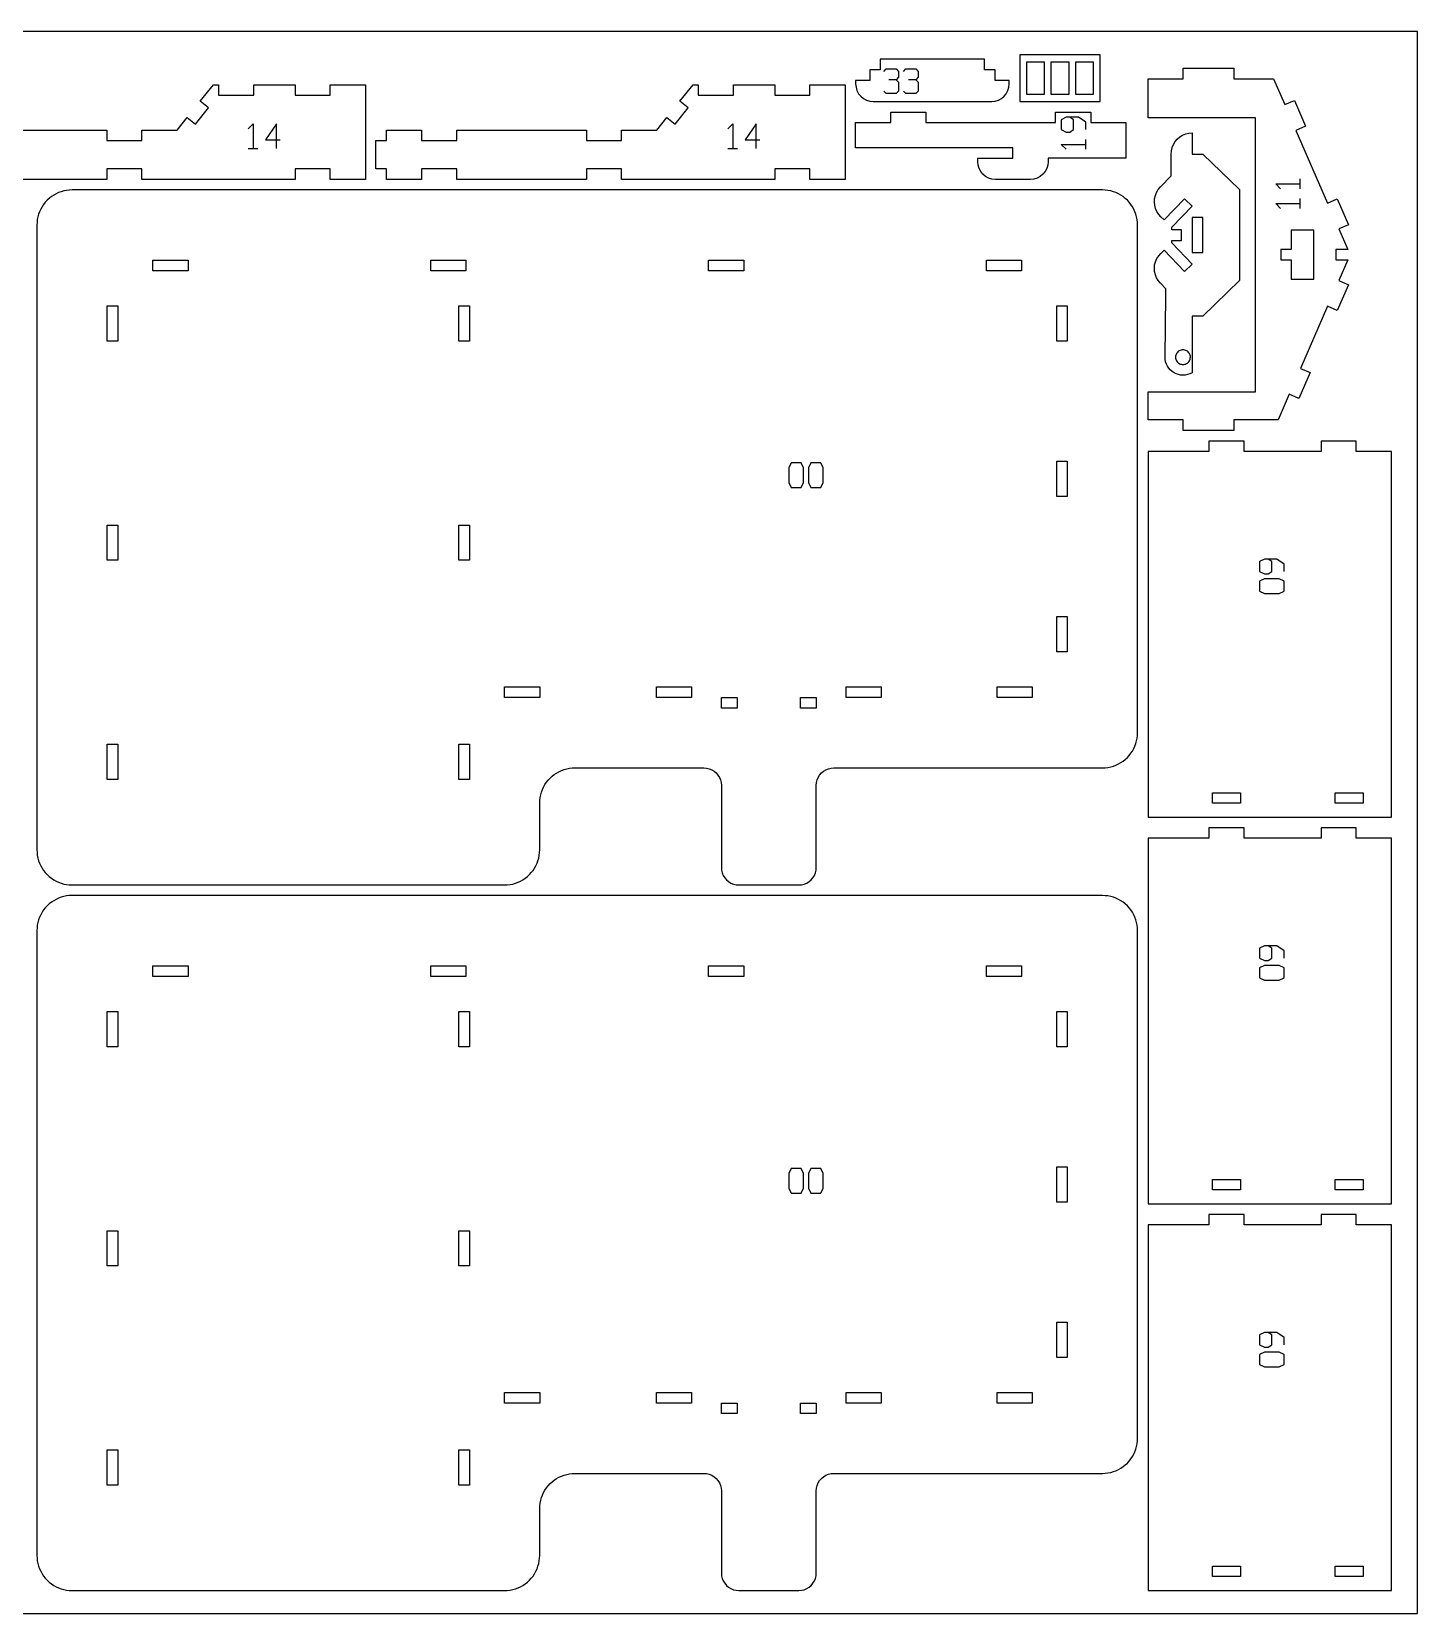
# Model space of a CAD drawing. Header units: millimetres. Extents: x 0 to 600, y 0 to 450.
# Drawn here: x 205.7 to 600, y 0 to 450 of the extents above; entities that cross this region are included whole.
import ezdxf

# ---------------------------------------------------------------- set-up
doc = ezdxf.new("R2010")
doc.units = ezdxf.units.MM
for name, color, linetype in [('CUT', 1, 'Continuous'), ('ENGRAVE', 5, 'Continuous'), ('SHEET', 8, 'Continuous')]:
    doc.layers.add(name, color=color, linetype=linetype)

msp = doc.modelspace()

# ---------------------------------------------------------------- linework, layer by layer
at = {"layer": 'CUT'}
for p, q in [((476.88, 442.13), (447.18, 442.13)), ((447.18, 442.13), (447.18, 439.13)), ((476.88, 439.13), (476.88, 442.13)), ((486.88, 443.42), (486.88, 430.13)), ((509.77, 443.42), (486.88, 443.42)), ((488.88, 432.13), (488.88, 441.42)), ((488.88, 441.42), (493.85, 441.42)), ((493.85, 441.42), (493.85, 432.13)), ((495.85, 432.13), (495.85, 441.42)), ((495.85, 441.42), (500.81, 441.42)), ((500.81, 441.42), (500.81, 432.13)), ((502.81, 432.13), (502.81, 441.42)), ((502.81, 441.42), (507.77, 441.42)), ((507.77, 441.42), (507.77, 432.13)), ((509.77, 430.13), (509.77, 443.42)), ((447.18, 439.13), (444.18, 439.13)), ((444.18, 439.13), (444.18, 436.13)), ((479.88, 439.13), (476.88, 439.13)), ((479.88, 436.13), (479.88, 439.13)), ((523.41, 436.57), (533.41, 436.57)), ((523.41, 425.48), (523.41, 436.57)), ((533.41, 439.57), (547.77, 439.57)), ((533.41, 436.57), (533.41, 439.57)), ((547.77, 439.57), (547.77, 436.57)), ((547.77, 436.57), (559.07, 436.57)), ((559.07, 436.57), (562.26, 429.23)), ((253.72, 430.24), (257.47, 434.91)), ((257.47, 434.91), (258.91, 434.91)), ((258.91, 434.91), (258.91, 431.91)), ((268.91, 431.91), (268.91, 434.91)), ((268.91, 434.91), (280.7, 434.91)), ((280.7, 434.91), (280.7, 431.91)), ((290.7, 431.91), (290.7, 434.91)), ((290.7, 434.91), (300.7, 434.91)), ((300.7, 434.91), (300.7, 407.96)), ((390.2, 430.24), (393.95, 434.91)), ((393.95, 434.91), (395.39, 434.91)), ((395.39, 434.91), (395.39, 431.91)), ((405.39, 431.91), (405.39, 434.91)), ((405.39, 434.91), (417.18, 434.91)), ((417.18, 434.91), (417.18, 431.91)), ((427.18, 431.91), (427.18, 434.91)), ((427.18, 434.91), (437.18, 434.91)), ((437.18, 434.91), (437.18, 407.96)), ((444.18, 436.13), (440.18, 436.13)), ((440.18, 436.13), (440.18, 435.13)), ((440.18, 435.13), (440.28, 434.16)), ((440.28, 434.16), (440.56, 433.22)), ((440.56, 433.22), (441.02, 432.35)), ((441.02, 432.35), (441.64, 431.6)), ((483.88, 436.13), (479.88, 436.13)), ((482.42, 431.6), (483.04, 432.35)), ((483.04, 432.35), (483.5, 433.22)), ((483.5, 433.22), (483.79, 434.16)), ((483.79, 434.16), (483.88, 435.13)), ((483.88, 435.13), (483.88, 436.13)), ((493.85, 432.13), (488.88, 432.13)), ((500.81, 432.13), (495.85, 432.13)), ((507.77, 432.13), (502.81, 432.13)), ((252.31, 423.68), (256.06, 428.36)), ((256.06, 428.36), (253.72, 430.24)), ((258.91, 431.91), (268.91, 431.91)), ((280.7, 431.91), (290.7, 431.91)), ((388.79, 423.68), (392.54, 428.36)), ((392.54, 428.36), (390.2, 430.24)), ((395.39, 431.91), (405.39, 431.91)), ((417.18, 431.91), (427.18, 431.91)), ((441.64, 431.6), (442.4, 430.97)), ((442.4, 430.97), (443.27, 430.51)), ((443.27, 430.51), (444.2, 430.23)), ((444.2, 430.23), (445.18, 430.13)), ((445.18, 430.13), (478.88, 430.13)), ((478.88, 430.13), (479.86, 430.23)), ((479.86, 430.23), (480.8, 430.51)), ((480.8, 430.51), (481.66, 430.97)), ((481.66, 430.97), (482.42, 431.6)), ((486.88, 430.13), (509.77, 430.13)), ((562.26, 429.23), (565.01, 430.43)), ((565.01, 430.43), (568.2, 423.09)), ((247.12, 422.01), (249.97, 425.56)), ((249.97, 425.56), (252.31, 423.68)), ((383.6, 422.01), (386.45, 425.56)), ((386.45, 425.56), (388.79, 423.68)), ((440.18, 416.96), (440.18, 424.13)), ((440.18, 424.13), (450.18, 424.13)), ((450.18, 424.13), (450.18, 427.13)), ((450.18, 427.13), (460.18, 427.13)), ((460.18, 427.13), (460.18, 424.13)), ((460.18, 424.13), (497.08, 424.13)), ((497.08, 424.13), (497.08, 427.13)), ((497.08, 427.13), (507.08, 427.13)), ((507.08, 427.13), (507.08, 424.13)), ((507.08, 424.13), (517.08, 424.13)), ((517.08, 424.13), (517.08, 413.96)), ((553.99, 425.48), (523.41, 425.48)), ((553.99, 347.49), (553.99, 425.48)), ((568.2, 423.09), (565.45, 421.89)), ((190.23, 422.01), (227.12, 422.01)), ((227.12, 422.01), (227.12, 419.01)), ((227.12, 419.01), (237.12, 419.01)), ((237.12, 419.01), (237.12, 422.01)), ((237.12, 422.01), (247.12, 422.01)), ((303.7, 410.96), (303.7, 419.01)), ((303.7, 419.01), (306.7, 419.01)), ((306.7, 419.01), (306.7, 422.01)), ((306.7, 422.01), (316.7, 422.01)), ((316.7, 422.01), (316.7, 419.01)), ((316.7, 419.01), (326.7, 419.01)), ((326.7, 419.01), (326.7, 422.01)), ((326.7, 422.01), (363.6, 422.01)), ((363.6, 422.01), (363.6, 419.01)), ((363.6, 419.01), (373.6, 419.01)), ((373.6, 419.01), (373.6, 422.01)), ((373.6, 422.01), (383.6, 422.01)), ((530.59, 417.9), (531.08, 418.7)), ((531.08, 418.7), (531.69, 419.42)), ((531.69, 419.42), (532.41, 420.03)), ((532.41, 420.03), (533.21, 420.52)), ((533.21, 420.52), (534.08, 420.88)), ((534.08, 420.88), (534.99, 421.1)), ((534.99, 421.1), (535.93, 421.18)), ((535.93, 421.18), (535.93, 415.18)), ((565.45, 421.89), (574.44, 401.22)), ((484.93, 416.96), (440.18, 416.96)), ((484.93, 413.96), (484.93, 416.96)), ((529.93, 415.18), (530.01, 416.12)), ((529.93, 408.96), (529.93, 415.18)), ((530.01, 416.12), (530.23, 417.03)), ((530.23, 417.03), (530.59, 417.9)), ((535.93, 415.18), (538.93, 415.18)), ((538.93, 415.18), (549.41, 405.06)), ((227.12, 410.96), (227.12, 407.96)), ((237.12, 410.96), (227.12, 410.96)), ((237.12, 407.96), (237.12, 410.96)), ((280.7, 410.96), (280.7, 407.96)), ((290.7, 410.96), (280.7, 410.96)), ((290.7, 407.96), (290.7, 410.96)), ((306.7, 410.96), (303.7, 410.96)), ((306.7, 407.96), (306.7, 410.96)), ((316.7, 410.96), (316.7, 407.96)), ((326.7, 410.96), (316.7, 410.96)), ((326.7, 407.96), (326.7, 410.96)), ((363.6, 410.96), (363.6, 407.96)), ((373.6, 410.96), (363.6, 410.96)), ((373.6, 407.96), (373.6, 410.96)), ((417.18, 410.96), (417.18, 407.96)), ((427.18, 410.96), (417.18, 410.96)), ((427.18, 407.96), (427.18, 410.96)), ((474.93, 412.96), (474.93, 413.96)), ((474.93, 413.96), (484.93, 413.96)), ((475.02, 411.98), (474.93, 412.96)), ((475.31, 411.04), (475.02, 411.98)), ((475.77, 410.18), (475.31, 411.04)), ((476.39, 409.42), (475.77, 410.18)), ((494.09, 410.18), (493.47, 409.42)), ((494.55, 411.04), (494.09, 410.18)), ((494.83, 411.98), (494.55, 411.04)), ((494.93, 412.96), (494.83, 411.98)), ((494.93, 413.96), (494.93, 412.96)), ((517.08, 413.96), (494.93, 413.96)), ((227.12, 407.96), (190.23, 407.96)), ((280.7, 407.96), (237.12, 407.96)), ((300.7, 407.96), (290.7, 407.96)), ((316.7, 407.96), (306.7, 407.96)), ((363.6, 407.96), (326.7, 407.96)), ((417.18, 407.96), (373.6, 407.96)), ((437.18, 407.96), (427.18, 407.96)), ((477.15, 408.8), (476.39, 409.42)), ((478.01, 408.34), (477.15, 408.8)), ((478.95, 408.05), (478.01, 408.34)), ((479.93, 407.96), (478.95, 408.05)), ((489.93, 407.96), (479.93, 407.96)), ((490.91, 408.05), (489.93, 407.96)), ((491.84, 408.34), (490.91, 408.05)), ((492.71, 408.8), (491.84, 408.34)), ((493.47, 409.42), (492.71, 408.8)), ((525.8, 404.27), (526.28, 405.08)), ((526.28, 405.08), (526.88, 405.8)), ((526.88, 405.8), (529.93, 408.96)), ((549.41, 405.06), (549.41, 379.17)), ((209.14, 400.83), (208.7, 400.18)), ((209.62, 401.45), (209.14, 400.83)), ((210.16, 402.03), (209.62, 401.45)), ((210.73, 402.56), (210.16, 402.03)), ((211.35, 403.05), (210.73, 402.56)), ((212, 403.48), (211.35, 403.05)), ((212.69, 403.87), (212, 403.48)), ((213.4, 404.19), (212.69, 403.87)), ((214.14, 404.47), (213.4, 404.19)), ((214.9, 404.68), (214.14, 404.47)), ((215.67, 404.83), (214.9, 404.68)), ((216.45, 404.93), (215.67, 404.83)), ((217.23, 404.96), (216.45, 404.93)), ((510.4, 404.96), (217.23, 404.96)), ((511.19, 404.89), (510.4, 404.96)), ((511.97, 404.83), (511.19, 404.89)), ((512.74, 404.68), (511.97, 404.83)), ((513.5, 404.47), (512.74, 404.68)), ((514.23, 404.19), (513.5, 404.47)), ((514.95, 403.87), (514.23, 404.19)), ((515.63, 403.48), (514.95, 403.87)), ((516.28, 403.05), (515.63, 403.48)), ((516.9, 402.56), (516.28, 403.05)), ((517.48, 402.03), (516.9, 402.56)), ((518.01, 401.45), (517.48, 402.03)), ((518.5, 400.83), (518.01, 401.45)), ((518.93, 400.18), (518.5, 400.83)), ((525.2, 402.47), (525.46, 403.39)), ((525.2, 401.53), (525.2, 402.47)), ((525.29, 400.59), (525.2, 401.53)), ((525.52, 399.68), (525.29, 400.59)), ((525.46, 403.39), (525.8, 404.27)), ((533.77, 402.43), (527.96, 396.42)), ((535.93, 400.35), (533.77, 402.43)), ((574.44, 401.22), (577.19, 402.42)), ((577.19, 402.42), (580.38, 395.08)), ((207.35, 396.52), (207.26, 395.74)), ((207.5, 397.29), (207.35, 396.52)), ((207.72, 398.05), (207.5, 397.29)), ((207.99, 398.78), (207.72, 398.05)), ((208.32, 399.5), (207.99, 398.78)), ((208.7, 400.18), (208.32, 399.5)), ((519.32, 399.5), (518.93, 400.18)), ((519.65, 398.78), (519.32, 399.5)), ((519.92, 398.05), (519.65, 398.78)), ((520.13, 397.29), (519.92, 398.05)), ((520.28, 396.52), (520.13, 397.29)), ((520.38, 395.74), (520.28, 396.52)), ((525.9, 398.82), (525.52, 399.68)), ((526.4, 398.02), (525.9, 398.82)), ((527.03, 397.32), (526.4, 398.02)), ((527.96, 396.42), (527.03, 397.32)), ((530.12, 394.33), (535.93, 400.35)), ((538.93, 397.12), (535.93, 397.12)), ((535.93, 397.12), (535.93, 387.12)), ((538.93, 387.12), (538.93, 397.12)), ((207.26, 395.74), (207.23, 394.95)), ((207.23, 394.95), (207.23, 217.23)), ((520.41, 394.95), (520.38, 395.74)), ((520.41, 250.56), (520.41, 394.95)), ((530.12, 393.62), (530.12, 394.33)), ((532.93, 393.62), (530.12, 393.62)), ((532.93, 390.62), (532.93, 393.62)), ((570.56, 393.54), (564.13, 393.54)), ((564.13, 393.54), (564.13, 388.04)), ((570.56, 379.54), (570.56, 393.54)), ((580.38, 395.08), (577.63, 393.88)), ((577.63, 393.88), (580.17, 388.04)), ((527.03, 386.91), (527.96, 387.82)), ((527.96, 387.82), (533.77, 381.8)), ((530.12, 390.62), (532.93, 390.62)), ((530.12, 389.9), (530.12, 390.62)), ((535.93, 383.89), (530.12, 389.9)), ((535.93, 387.12), (538.93, 387.12)), ((564.13, 388.04), (561.13, 388.04)), ((561.13, 388.04), (561.13, 385.04)), ((580.17, 388.04), (576.82, 388.04)), ((576.82, 388.04), (576.82, 385.04)), ((240.23, 381.95), (240.23, 384.95)), ((240.23, 384.95), (250.24, 384.95)), ((250.24, 384.95), (250.24, 381.95)), ((319.29, 381.95), (319.29, 384.95)), ((319.29, 384.95), (329.29, 384.95)), ((329.29, 384.95), (329.29, 381.95)), ((398.34, 381.95), (398.34, 384.95)), ((398.34, 384.95), (408.35, 384.95)), ((408.35, 384.95), (408.35, 381.95)), ((477.4, 381.95), (477.4, 384.95)), ((477.4, 384.95), (487.4, 384.95)), ((487.4, 384.95), (487.4, 381.95)), ((525.2, 382.7), (525.23, 383.64)), ((525.25, 381.76), (525.2, 382.7)), ((525.23, 383.64), (525.48, 384.55)), ((525.48, 384.55), (525.9, 385.41)), ((525.9, 385.41), (526.4, 386.21)), ((526.4, 386.21), (527.03, 386.91)), ((533.77, 381.8), (535.93, 383.89)), ((561.13, 385.04), (564.13, 385.04)), ((564.13, 385.04), (564.13, 379.54)), ((576.82, 385.04), (580.17, 385.04)), ((580.17, 385.04), (577.63, 379.21)), ((250.24, 381.95), (240.23, 381.95)), ((329.29, 381.95), (319.29, 381.95)), ((408.35, 381.95), (398.34, 381.95)), ((487.4, 381.95), (477.4, 381.95)), ((525.46, 380.84), (525.25, 381.76)), ((525.8, 379.97), (525.46, 380.84)), ((526.28, 379.16), (525.8, 379.97)), ((526.88, 378.43), (526.28, 379.16)), ((528.47, 376.78), (526.88, 378.43)), ((549.41, 379.17), (538.93, 369.06)), ((564.13, 379.54), (570.56, 379.54)), ((580.38, 378.01), (577.19, 370.67)), ((577.63, 379.21), (580.38, 378.01)), ((528.2, 357.38), (528.47, 374.93)), ((528.47, 374.93), (528.47, 376.78)), ((227.23, 361.95), (227.23, 371.95)), ((227.23, 371.95), (230.23, 371.95)), ((230.23, 371.95), (230.23, 361.95)), ((327.29, 361.95), (327.29, 371.95)), ((327.29, 371.95), (330.29, 371.95)), ((330.29, 371.95), (330.29, 361.95)), ((497.4, 361.95), (497.4, 371.95)), ((497.4, 371.95), (500.4, 371.95)), ((500.4, 371.95), (500.4, 361.95)), ((538.93, 369.06), (535.93, 369.06)), ((535.93, 369.06), (535.93, 353)), ((574.44, 371.87), (566.76, 354.19)), ((577.19, 370.67), (574.44, 371.87)), ((230.23, 361.95), (227.23, 361.95)), ((330.29, 361.95), (327.29, 361.95)), ((500.4, 361.95), (497.4, 361.95)), ((528.24, 356.71), (528.2, 357.38)), ((528.37, 356.06), (528.24, 356.71)), ((528.59, 355.43), (528.37, 356.06)), ((531.23, 357.66), (531.21, 357.38)), ((531.21, 357.38), (531.21, 357.11)), ((531.21, 357.11), (531.28, 356.84)), ((531.28, 357.93), (531.23, 357.66)), ((531.37, 358.19), (531.28, 357.93)), ((531.28, 356.84), (531.37, 356.58)), ((531.49, 358.43), (531.37, 358.19)), ((531.37, 356.58), (531.49, 356.33)), ((531.64, 358.66), (531.49, 358.43)), ((531.49, 356.33), (531.64, 356.1)), ((531.82, 358.87), (531.64, 358.66)), ((531.64, 356.1), (531.82, 355.89)), ((532.03, 359.05), (531.82, 358.87)), ((531.82, 355.89), (532.03, 355.71)), ((532.26, 359.2), (532.03, 359.05)), ((532.03, 355.71), (532.26, 355.56)), ((532.51, 359.33), (532.26, 359.2)), ((532.26, 355.56), (532.51, 355.44)), ((532.77, 359.41), (532.51, 359.33)), ((533.04, 359.47), (532.77, 359.41)), ((533.31, 359.49), (533.04, 359.47)), ((533.59, 359.47), (533.31, 359.49)), ((533.86, 359.41), (533.59, 359.47)), ((534.12, 359.33), (533.86, 359.41)), ((534.36, 359.2), (534.12, 359.33)), ((534.12, 355.44), (534.36, 355.56)), ((534.59, 359.05), (534.36, 359.2)), ((534.36, 355.56), (534.59, 355.71)), ((534.8, 358.87), (534.59, 359.05)), ((534.59, 355.71), (534.8, 355.89)), ((534.98, 358.66), (534.8, 358.87)), ((534.8, 355.89), (534.98, 356.1)), ((535.13, 358.43), (534.98, 358.66)), ((534.98, 356.1), (535.13, 356.33)), ((535.25, 358.19), (535.13, 358.43)), ((535.13, 356.33), (535.25, 356.58)), ((535.36, 357.92), (535.25, 358.19)), ((535.25, 356.58), (535.34, 356.84)), ((535.34, 356.84), (535.4, 357.11)), ((535.41, 357.66), (535.36, 357.92)), ((535.4, 357.11), (535.41, 357.38)), ((535.41, 357.38), (535.41, 357.66)), ((528.89, 354.83), (528.59, 355.43)), ((529.26, 354.27), (528.89, 354.83)), ((529.7, 353.77), (529.26, 354.27)), ((530.2, 353.33), (529.7, 353.77)), ((530.76, 352.96), (530.2, 353.33)), ((531.36, 352.66), (530.76, 352.96)), ((531.99, 352.45), (531.36, 352.66)), ((532.64, 352.31), (531.99, 352.45)), ((532.51, 355.44), (532.77, 355.35)), ((533.31, 352.27), (532.64, 352.31)), ((532.77, 355.35), (533.04, 355.3)), ((533.04, 355.3), (533.31, 355.28)), ((533.31, 355.28), (533.59, 355.3)), ((533.98, 352.31), (533.31, 352.27)), ((533.59, 355.3), (533.86, 355.35)), ((533.86, 355.35), (534.12, 355.44)), ((534.63, 352.45), (533.98, 352.31)), ((535.27, 352.66), (534.63, 352.45)), ((535.93, 352.96), (535.27, 352.66)), ((535.93, 353), (535.93, 352.96)), ((569.51, 353), (566.32, 345.66)), ((566.76, 354.19), (569.51, 353)), ((523.41, 347.49), (553.99, 347.49)), ((523.41, 339.52), (523.41, 347.49)), ((563.57, 346.85), (560.38, 339.52)), ((566.32, 345.66), (563.57, 346.85)), ((533.41, 339.52), (523.41, 339.52)), ((533.41, 336.52), (533.41, 339.52)), ((560.38, 339.52), (547.77, 339.52)), ((547.77, 339.52), (547.77, 336.52)), ((547.77, 336.52), (533.41, 336.52)), ((550.68, 333.52), (540.67, 333.52)), ((540.67, 333.52), (540.67, 330.52)), ((550.68, 330.52), (550.68, 333.52)), ((582.61, 333.52), (572.61, 333.52)), ((572.61, 333.52), (572.61, 330.52)), ((582.61, 330.52), (582.61, 333.52)), ((540.67, 330.52), (523.41, 330.52)), ((523.41, 330.52), (523.41, 226.51)), ((572.61, 330.52), (550.68, 330.52)), ((592.62, 330.52), (582.61, 330.52)), ((592.62, 226.51), (592.62, 330.52)), ((497.4, 317.75), (497.4, 327.76)), ((497.4, 327.76), (500.4, 327.76)), ((500.4, 327.76), (500.4, 317.75)), ((500.4, 317.75), (497.4, 317.75)), ((227.23, 299.59), (227.23, 309.59)), ((227.23, 309.59), (230.23, 309.59)), ((230.23, 309.59), (230.23, 299.59)), ((327.29, 299.59), (327.29, 309.59)), ((327.29, 309.59), (330.29, 309.59)), ((330.29, 309.59), (330.29, 299.59)), ((230.23, 299.59), (227.23, 299.59)), ((330.29, 299.59), (327.29, 299.59)), ((497.4, 273.56), (497.4, 283.56)), ((497.4, 283.56), (500.4, 283.56)), ((500.4, 283.56), (500.4, 273.56)), ((500.4, 273.56), (497.4, 273.56)), ((340.29, 260.56), (340.29, 263.56)), ((340.29, 263.56), (350.29, 263.56)), ((350.29, 263.56), (350.29, 260.56)), ((383.49, 260.56), (383.49, 263.56)), ((383.49, 263.56), (393.5, 263.56)), ((393.5, 263.56), (393.5, 260.56)), ((437.45, 260.56), (437.45, 263.56)), ((437.45, 263.56), (447.45, 263.56)), ((447.45, 263.56), (447.45, 260.56)), ((480.4, 260.56), (480.4, 263.56)), ((480.4, 263.56), (490.4, 263.56)), ((490.4, 263.56), (490.4, 260.56)), ((350.29, 260.56), (340.29, 260.56)), ((393.5, 260.56), (383.49, 260.56)), ((401.97, 257.56), (401.97, 260.56)), ((401.97, 260.56), (406.5, 260.56)), ((406.5, 257.56), (401.97, 257.56)), ((406.5, 260.56), (406.5, 257.56)), ((424.45, 257.56), (424.45, 260.56)), ((424.45, 260.56), (428.98, 260.56)), ((428.98, 257.56), (424.45, 257.56)), ((428.98, 260.56), (428.98, 257.56)), ((447.45, 260.56), (437.45, 260.56)), ((490.4, 260.56), (480.4, 260.56)), ((519.92, 247.47), (520.13, 248.22)), ((520.13, 248.22), (520.28, 248.99)), ((520.28, 248.99), (520.38, 249.77)), ((520.38, 249.77), (520.41, 250.56)), ((227.23, 237.23), (227.23, 247.24)), ((227.23, 247.24), (230.23, 247.24)), ((230.23, 247.24), (230.23, 237.23)), ((327.29, 237.23), (327.29, 247.24)), ((327.29, 247.24), (330.29, 247.24)), ((330.29, 247.24), (330.29, 237.23)), ((516.9, 242.95), (517.48, 243.48)), ((517.48, 243.48), (518.01, 244.06)), ((518.01, 244.06), (518.5, 244.68)), ((518.5, 244.68), (518.93, 245.33)), ((518.93, 245.33), (519.32, 246.02)), ((519.32, 246.02), (519.65, 246.73)), ((519.65, 246.73), (519.92, 247.47)), ((353.8, 238.16), (354.41, 238.64)), ((354.41, 238.64), (355.07, 239.08)), ((355.07, 239.08), (355.75, 239.46)), ((355.75, 239.46), (356.46, 239.79)), ((356.46, 239.79), (357.2, 240.07)), ((357.2, 240.07), (357.96, 240.28)), ((357.96, 240.28), (358.73, 240.43)), ((358.73, 240.43), (359.51, 240.52)), ((359.51, 240.52), (360.29, 240.55)), ((360.29, 240.55), (396.97, 240.55)), ((396.97, 240.55), (397.75, 240.49)), ((397.75, 240.49), (398.51, 240.31)), ((398.51, 240.31), (399.24, 240.01)), ((399.24, 240.01), (399.9, 239.6)), ((399.9, 239.6), (400.5, 239.09)), ((400.5, 239.09), (401.01, 238.49)), ((429.94, 238.49), (430.45, 239.09)), ((430.45, 239.09), (431.04, 239.6)), ((431.04, 239.6), (431.71, 240.01)), ((431.71, 240.01), (432.44, 240.31)), ((432.44, 240.31), (433.2, 240.49)), ((433.2, 240.49), (433.98, 240.55)), ((433.98, 240.55), (510.4, 240.55)), ((510.4, 240.55), (511.19, 240.59)), ((511.19, 240.59), (511.97, 240.68)), ((511.97, 240.68), (512.74, 240.83)), ((512.74, 240.83), (513.5, 241.04)), ((513.5, 241.04), (514.23, 241.32)), ((514.23, 241.32), (514.95, 241.65)), ((514.95, 241.65), (515.63, 242.03)), ((515.63, 242.03), (516.28, 242.47)), ((516.28, 242.47), (516.9, 242.95)), ((230.23, 237.23), (227.23, 237.23)), ((330.29, 237.23), (327.29, 237.23)), ((350.78, 233.64), (351.05, 234.38)), ((351.05, 234.38), (351.38, 235.09)), ((351.38, 235.09), (351.76, 235.78)), ((351.76, 235.78), (352.2, 236.43)), ((352.2, 236.43), (352.69, 237.05)), ((352.69, 237.05), (353.22, 237.63)), ((353.22, 237.63), (353.8, 238.16)), ((401.01, 238.49), (401.42, 237.82)), ((401.42, 237.82), (401.72, 237.1)), ((401.72, 237.1), (401.9, 236.34)), ((401.9, 236.34), (401.97, 235.55)), ((401.97, 235.55), (401.97, 212.23)), ((428.98, 235.55), (429.04, 236.34)), ((428.98, 212.23), (428.98, 235.55)), ((429.04, 236.34), (429.23, 237.1)), ((429.23, 237.1), (429.53, 237.82)), ((429.53, 237.82), (429.94, 238.49)), ((350.29, 230.55), (350.32, 231.34)), ((350.29, 217.23), (350.29, 230.55)), ((350.32, 231.34), (350.41, 232.12)), ((350.41, 232.12), (350.57, 232.89)), ((350.57, 232.89), (350.78, 233.64)), ((541.67, 233.46), (549.68, 233.46)), ((541.67, 230.46), (541.67, 233.46)), ((549.68, 230.46), (541.67, 230.46)), ((549.68, 233.46), (549.68, 230.46)), ((576.61, 233.46), (584.61, 233.46)), ((576.61, 230.46), (576.61, 233.46)), ((584.61, 230.46), (576.61, 230.46)), ((584.61, 233.46), (584.61, 230.46)), ((523.41, 226.51), (592.62, 226.51)), ((540.67, 220.51), (523.41, 220.51)), ((523.41, 220.51), (523.41, 116.51)), ((550.68, 223.51), (540.67, 223.51)), ((540.67, 223.51), (540.67, 220.51)), ((550.68, 220.51), (550.68, 223.51)), ((572.61, 220.51), (550.68, 220.51)), ((582.61, 223.51), (572.61, 223.51)), ((572.61, 223.51), (572.61, 220.51)), ((582.61, 220.51), (582.61, 223.51)), ((592.62, 220.51), (582.61, 220.51)), ((592.62, 116.51), (592.62, 220.51)), ((207.23, 217.23), (207.26, 216.45)), ((207.26, 216.45), (207.35, 215.67)), ((350.17, 215.67), (350.26, 216.45)), ((350.26, 216.45), (350.29, 217.23)), ((207.35, 215.67), (207.5, 214.89)), ((207.5, 214.89), (207.72, 214.14)), ((207.72, 214.14), (207.99, 213.4)), ((207.99, 213.4), (208.32, 212.69)), ((208.32, 212.69), (208.7, 212)), ((208.7, 212), (209.14, 211.35)), ((348.38, 211.35), (348.82, 212)), ((348.82, 212), (349.2, 212.69)), ((349.2, 212.69), (349.53, 213.4)), ((349.53, 213.4), (349.8, 214.14)), ((349.8, 214.14), (350.01, 214.89)), ((350.01, 214.89), (350.17, 215.67)), ((401.97, 212.23), (402.03, 211.45)), ((428.92, 211.45), (428.98, 212.23)), ((209.14, 211.35), (209.62, 210.73)), ((209.62, 210.73), (210.16, 210.16)), ((210.16, 210.16), (210.73, 209.62)), ((210.73, 209.62), (211.35, 209.14)), ((211.35, 209.14), (212, 208.7)), ((212, 208.7), (212.69, 208.32)), ((212.69, 208.32), (213.4, 207.99)), ((213.4, 207.99), (214.14, 207.72)), ((214.14, 207.72), (214.9, 207.5)), ((214.9, 207.5), (215.67, 207.35)), ((215.67, 207.35), (216.45, 207.26)), ((216.45, 207.26), (217.23, 207.23)), ((217.23, 207.23), (340.29, 207.23)), ((340.29, 207.23), (341.07, 207.23)), ((341.07, 207.23), (341.85, 207.35)), ((341.85, 207.35), (342.62, 207.5)), ((342.62, 207.5), (343.38, 207.72)), ((343.38, 207.72), (344.12, 207.99)), ((344.12, 207.99), (344.83, 208.32)), ((344.83, 208.32), (345.51, 208.7)), ((345.51, 208.7), (346.17, 209.14)), ((346.17, 209.14), (346.78, 209.62)), ((346.78, 209.62), (347.36, 210.16)), ((347.36, 210.16), (347.89, 210.73)), ((347.89, 210.73), (348.38, 211.35)), ((402.03, 211.45), (402.21, 210.68)), ((402.21, 210.68), (402.51, 209.96)), ((402.51, 209.96), (402.92, 209.29)), ((402.92, 209.29), (403.43, 208.69)), ((403.43, 208.69), (404.03, 208.18)), ((404.03, 208.18), (404.7, 207.77)), ((404.7, 207.77), (405.42, 207.47)), ((405.42, 207.47), (406.18, 207.29)), ((406.18, 207.29), (406.97, 207.23)), ((406.97, 207.23), (423.98, 207.23)), ((423.98, 207.23), (424.76, 207.29)), ((424.76, 207.29), (425.53, 207.47)), ((425.53, 207.47), (426.25, 207.77)), ((426.25, 207.77), (426.92, 208.18)), ((426.92, 208.18), (427.52, 208.69)), ((427.52, 208.69), (428.03, 209.29)), ((428.03, 209.29), (428.44, 209.96)), ((428.44, 209.96), (428.74, 210.68)), ((428.74, 210.68), (428.92, 211.45)), ((212, 202.75), (211.35, 202.32)), ((212.69, 203.14), (212, 202.75)), ((213.4, 203.47), (212.69, 203.14)), ((214.14, 203.74), (213.4, 203.47)), ((214.9, 203.95), (214.14, 203.74)), ((215.67, 204.11), (214.9, 203.95)), ((216.45, 204.2), (215.67, 204.11)), ((217.23, 204.23), (216.45, 204.2)), ((510.4, 204.23), (217.23, 204.23)), ((511.19, 204.16), (510.4, 204.23)), ((511.97, 204.11), (511.19, 204.16)), ((512.74, 203.95), (511.97, 204.11)), ((513.5, 203.74), (512.74, 203.95)), ((514.23, 203.47), (513.5, 203.74)), ((514.95, 203.14), (514.23, 203.47)), ((515.63, 202.75), (514.95, 203.14)), ((516.28, 202.32), (515.63, 202.75)), ((207.99, 198.05), (207.72, 197.32)), ((208.32, 198.77), (207.99, 198.05)), ((208.7, 199.45), (208.32, 198.77)), ((209.14, 200.11), (208.7, 199.45)), ((209.62, 200.72), (209.14, 200.11)), ((210.16, 201.3), (209.62, 200.72)), ((210.73, 201.83), (210.16, 201.3)), ((211.35, 202.32), (210.73, 201.83)), ((516.9, 201.83), (516.28, 202.32)), ((517.48, 201.3), (516.9, 201.83)), ((518.01, 200.72), (517.48, 201.3)), ((518.5, 200.11), (518.01, 200.72)), ((518.93, 199.45), (518.5, 200.11)), ((519.32, 198.77), (518.93, 199.45)), ((519.65, 198.05), (519.32, 198.77)), ((519.92, 197.32), (519.65, 198.05)), ((207.26, 195.01), (207.23, 194.23)), ((207.23, 194.23), (207.23, 16.5)), ((207.35, 195.79), (207.26, 195.01)), ((207.5, 196.56), (207.35, 195.79)), ((207.72, 197.32), (207.5, 196.56)), ((520.13, 196.56), (519.92, 197.32)), ((520.28, 195.79), (520.13, 196.56)), ((520.38, 195.01), (520.28, 195.79)), ((520.41, 194.23), (520.38, 195.01)), ((520.41, 49.83), (520.41, 194.23)), ((240.23, 181.22), (240.23, 184.22)), ((240.23, 184.22), (250.24, 184.22)), ((250.24, 181.22), (240.23, 181.22)), ((250.24, 184.22), (250.24, 181.22)), ((319.29, 181.22), (319.29, 184.22)), ((319.29, 184.22), (329.29, 184.22)), ((329.29, 181.22), (319.29, 181.22)), ((329.29, 184.22), (329.29, 181.22)), ((398.34, 181.22), (398.34, 184.22)), ((398.34, 184.22), (408.35, 184.22)), ((408.35, 181.22), (398.34, 181.22)), ((408.35, 184.22), (408.35, 181.22)), ((477.4, 181.22), (477.4, 184.22)), ((477.4, 184.22), (487.4, 184.22)), ((487.4, 181.22), (477.4, 181.22)), ((487.4, 184.22), (487.4, 181.22)), ((227.23, 161.22), (227.23, 171.22)), ((227.23, 171.22), (230.23, 171.22)), ((230.23, 171.22), (230.23, 161.22)), ((327.29, 161.22), (327.29, 171.22)), ((327.29, 171.22), (330.29, 171.22)), ((330.29, 171.22), (330.29, 161.22)), ((497.4, 161.22), (497.4, 171.22)), ((497.4, 171.22), (500.4, 171.22)), ((500.4, 171.22), (500.4, 161.22)), ((230.23, 161.22), (227.23, 161.22)), ((330.29, 161.22), (327.29, 161.22)), ((500.4, 161.22), (497.4, 161.22)), ((497.4, 117.03), (497.4, 127.03)), ((497.4, 127.03), (500.4, 127.03)), ((500.4, 127.03), (500.4, 117.03)), ((541.67, 123.46), (549.68, 123.46)), ((541.67, 120.46), (541.67, 123.46)), ((549.68, 123.46), (549.68, 120.46)), ((576.61, 123.46), (584.61, 123.46)), ((576.61, 120.46), (576.61, 123.46)), ((584.61, 123.46), (584.61, 120.46)), ((500.4, 117.03), (497.4, 117.03)), ((549.68, 120.46), (541.67, 120.46)), ((584.61, 120.46), (576.61, 120.46)), ((523.41, 116.51), (592.62, 116.51)), ((550.68, 113.51), (540.67, 113.51)), ((540.67, 113.51), (540.67, 110.5)), ((550.68, 110.5), (550.68, 113.51)), ((582.61, 113.51), (572.61, 113.51)), ((572.61, 113.51), (572.61, 110.5)), ((582.61, 110.5), (582.61, 113.51)), ((227.23, 98.86), (227.23, 108.86)), ((227.23, 108.86), (230.23, 108.86)), ((230.23, 108.86), (230.23, 98.86)), ((327.29, 98.86), (327.29, 108.86)), ((327.29, 108.86), (330.29, 108.86)), ((330.29, 108.86), (330.29, 98.86)), ((540.67, 110.5), (523.41, 110.5)), ((523.41, 110.5), (523.41, 6.5)), ((572.61, 110.5), (550.68, 110.5)), ((592.62, 110.5), (582.61, 110.5)), ((592.62, 6.5), (592.62, 110.5)), ((230.23, 98.86), (227.23, 98.86)), ((330.29, 98.86), (327.29, 98.86)), ((497.4, 72.83), (497.4, 82.84)), ((497.4, 82.84), (500.4, 82.84)), ((500.4, 82.84), (500.4, 72.83)), ((500.4, 72.83), (497.4, 72.83)), ((340.29, 59.83), (340.29, 62.83)), ((340.29, 62.83), (350.29, 62.83)), ((350.29, 59.83), (340.29, 59.83)), ((350.29, 62.83), (350.29, 59.83)), ((383.49, 59.83), (383.49, 62.83)), ((383.49, 62.83), (393.5, 62.83)), ((393.5, 59.83), (383.49, 59.83)), ((393.5, 62.83), (393.5, 59.83)), ((401.97, 56.83), (401.97, 59.83)), ((401.97, 59.83), (406.5, 59.83)), ((406.5, 59.83), (406.5, 56.83)), ((424.45, 56.83), (424.45, 59.83)), ((424.45, 59.83), (428.98, 59.83)), ((428.98, 59.83), (428.98, 56.83)), ((437.45, 59.83), (437.45, 62.83)), ((437.45, 62.83), (447.45, 62.83)), ((447.45, 59.83), (437.45, 59.83)), ((447.45, 62.83), (447.45, 59.83)), ((480.4, 59.83), (480.4, 62.83)), ((480.4, 62.83), (490.4, 62.83)), ((490.4, 59.83), (480.4, 59.83)), ((490.4, 62.83), (490.4, 59.83)), ((406.5, 56.83), (401.97, 56.83)), ((428.98, 56.83), (424.45, 56.83)), ((520.38, 49.04), (520.41, 49.83)), ((227.23, 36.51), (227.23, 46.51)), ((227.23, 46.51), (230.23, 46.51)), ((230.23, 46.51), (230.23, 36.51)), ((327.29, 36.51), (327.29, 46.51)), ((327.29, 46.51), (330.29, 46.51)), ((330.29, 46.51), (330.29, 36.51)), ((518.93, 44.6), (519.32, 45.29)), ((519.32, 45.29), (519.65, 46)), ((519.65, 46), (519.92, 46.74)), ((519.92, 46.74), (520.13, 47.49)), ((520.13, 47.49), (520.28, 48.26)), ((520.28, 48.26), (520.38, 49.04)), ((513.5, 40.32), (514.23, 40.59)), ((514.23, 40.59), (514.95, 40.92)), ((514.95, 40.92), (515.63, 41.3)), ((515.63, 41.3), (516.28, 41.74)), ((516.28, 41.74), (516.9, 42.22)), ((516.9, 42.22), (517.48, 42.76)), ((517.48, 42.76), (518.01, 43.33)), ((518.01, 43.33), (518.5, 43.95)), ((518.5, 43.95), (518.93, 44.6)), ((230.23, 36.51), (227.23, 36.51)), ((330.29, 36.51), (327.29, 36.51)), ((352.2, 35.7), (352.69, 36.32)), ((352.69, 36.32), (353.22, 36.9)), ((353.22, 36.9), (353.8, 37.43)), ((353.8, 37.43), (354.41, 37.92)), ((354.41, 37.92), (355.07, 38.35)), ((355.07, 38.35), (355.75, 38.74)), ((355.75, 38.74), (356.46, 39.07)), ((356.46, 39.07), (357.2, 39.34)), ((357.2, 39.34), (357.96, 39.55)), ((357.96, 39.55), (358.73, 39.7)), ((358.73, 39.7), (359.51, 39.8)), ((359.51, 39.8), (360.29, 39.83)), ((360.29, 39.83), (396.97, 39.83)), ((396.97, 39.83), (397.75, 39.77)), ((397.75, 39.77), (398.51, 39.58)), ((398.51, 39.58), (399.24, 39.28)), ((399.24, 39.28), (399.9, 38.87)), ((399.9, 38.87), (400.5, 38.36)), ((400.5, 38.36), (401.01, 37.77)), ((401.01, 37.77), (401.42, 37.1)), ((401.42, 37.1), (401.72, 36.37)), ((401.72, 36.37), (401.9, 35.61)), ((429.04, 35.61), (429.23, 36.37)), ((429.23, 36.37), (429.53, 37.1)), ((429.53, 37.1), (429.94, 37.77)), ((429.94, 37.77), (430.45, 38.36)), ((430.45, 38.36), (431.04, 38.87)), ((431.04, 38.87), (431.71, 39.28)), ((431.71, 39.28), (432.44, 39.58)), ((432.44, 39.58), (433.2, 39.77)), ((433.2, 39.77), (433.98, 39.83)), ((433.98, 39.83), (510.4, 39.83)), ((510.4, 39.83), (511.19, 39.86)), ((511.19, 39.86), (511.97, 39.95)), ((511.97, 39.95), (512.74, 40.1)), ((512.74, 40.1), (513.5, 40.32)), ((350.41, 31.39), (350.57, 32.16)), ((350.57, 32.16), (350.78, 32.92)), ((350.78, 32.92), (351.05, 33.65)), ((351.05, 33.65), (351.38, 34.37)), ((351.38, 34.37), (351.76, 35.05)), ((351.76, 35.05), (352.2, 35.7)), ((401.9, 35.61), (401.97, 34.83)), ((401.97, 34.83), (401.97, 11.5)), ((428.98, 34.83), (429.04, 35.61)), ((428.98, 11.5), (428.98, 34.83)), ((350.29, 29.82), (350.32, 30.61)), ((350.29, 16.5), (350.29, 29.82)), ((350.32, 30.61), (350.41, 31.39)), ((207.23, 16.5), (207.26, 15.72)), ((207.26, 15.72), (207.35, 14.94)), ((207.35, 14.94), (207.5, 14.17)), ((207.5, 14.17), (207.72, 13.41)), ((349.8, 13.41), (350.01, 14.17)), ((350.01, 14.17), (350.17, 14.94)), ((350.17, 14.94), (350.26, 15.72)), ((350.26, 15.72), (350.29, 16.5)), ((207.72, 13.41), (207.99, 12.67)), ((207.99, 12.67), (208.32, 11.96)), ((208.32, 11.96), (208.7, 11.28)), ((208.7, 11.28), (209.14, 10.62)), ((209.14, 10.62), (209.62, 10.01)), ((209.62, 10.01), (210.16, 9.43)), ((210.16, 9.43), (210.73, 8.9)), ((346.78, 8.9), (347.36, 9.43)), ((347.36, 9.43), (347.89, 10.01)), ((347.89, 10.01), (348.38, 10.62)), ((348.38, 10.62), (348.82, 11.28)), ((348.82, 11.28), (349.2, 11.96)), ((349.2, 11.96), (349.53, 12.67)), ((349.53, 12.67), (349.8, 13.41)), ((401.97, 11.5), (402.03, 10.72)), ((402.03, 10.72), (402.21, 9.96)), ((402.21, 9.96), (402.51, 9.23)), ((402.51, 9.23), (402.92, 8.56)), ((428.03, 8.56), (428.44, 9.23)), ((428.44, 9.23), (428.74, 9.96)), ((428.74, 9.96), (428.92, 10.72)), ((428.92, 10.72), (428.98, 11.5)), ((541.67, 13.45), (549.68, 13.45)), ((541.67, 10.45), (541.67, 13.45)), ((549.68, 10.45), (541.67, 10.45)), ((549.68, 13.45), (549.68, 10.45)), ((576.61, 13.45), (584.61, 13.45)), ((576.61, 10.45), (576.61, 13.45)), ((584.61, 10.45), (576.61, 10.45)), ((584.61, 13.45), (584.61, 10.45)), ((210.73, 8.9), (211.35, 8.41)), ((211.35, 8.41), (212, 7.97)), ((212, 7.97), (212.69, 7.59)), ((212.69, 7.59), (213.4, 7.26)), ((213.4, 7.26), (214.14, 6.99)), ((214.14, 6.99), (214.9, 6.78)), ((214.9, 6.78), (215.67, 6.62)), ((215.67, 6.62), (216.45, 6.53)), ((216.45, 6.53), (217.23, 6.5)), ((217.23, 6.5), (340.29, 6.5)), ((340.29, 6.5), (341.07, 6.5)), ((341.07, 6.5), (341.85, 6.62)), ((341.85, 6.62), (342.62, 6.78)), ((342.62, 6.78), (343.38, 6.99)), ((343.38, 6.99), (344.12, 7.26)), ((344.12, 7.26), (344.83, 7.59)), ((344.83, 7.59), (345.51, 7.97)), ((345.51, 7.97), (346.17, 8.41)), ((346.17, 8.41), (346.78, 8.9)), ((402.92, 8.56), (403.43, 7.96)), ((403.43, 7.96), (404.03, 7.45)), ((404.03, 7.45), (404.7, 7.04)), ((404.7, 7.04), (405.42, 6.74)), ((405.42, 6.74), (406.18, 6.56)), ((406.18, 6.56), (406.97, 6.5)), ((406.97, 6.5), (423.98, 6.5)), ((423.98, 6.5), (424.76, 6.56)), ((424.76, 6.56), (425.53, 6.74)), ((425.53, 6.74), (426.25, 7.04)), ((426.25, 7.04), (426.92, 7.45)), ((426.92, 7.45), (427.52, 7.96)), ((427.52, 7.96), (428.03, 8.56)), ((523.41, 6.5), (592.62, 6.5))]:
    msp.add_line(p, q, dxfattribs=at)
at = {"layer": 'ENGRAVE'}
for p, q in [((448.2, 438.7), (448.9, 439.4)), ((448.9, 439.4), (451.7, 439.4)), ((451.7, 439.4), (452.4, 438.7)), ((452.4, 437.02), (451.7, 436.32)), ((452.4, 438.7), (452.4, 437.02)), ((453.8, 438.7), (454.5, 439.4)), ((454.5, 439.4), (457.3, 439.4)), ((457.3, 439.4), (458, 438.7)), ((458, 437.02), (457.3, 436.32)), ((458, 438.7), (458, 437.02)), ((448.9, 432.4), (448.2, 433.1)), ((451.7, 432.4), (448.9, 432.4)), ((451.7, 436.32), (449.6, 436.32)), ((451.7, 436.32), (452.4, 435.62)), ((452.4, 433.1), (451.7, 432.4)), ((452.4, 435.62), (452.4, 433.1)), ((454.5, 432.4), (453.8, 433.1)), ((457.3, 432.4), (454.5, 432.4)), ((457.3, 436.32), (455.2, 436.32)), ((457.3, 436.32), (458, 435.62)), ((458, 433.1), (457.3, 432.4)), ((458, 435.62), (458, 433.1)), ((267.33, 422.33), (268.73, 423.73)), ((268.73, 423.73), (268.73, 416.73)), ((275.38, 423.73), (272.23, 419.18)), ((275.38, 416.73), (275.38, 423.73)), ((403.81, 422.33), (405.21, 423.73)), ((405.21, 423.73), (405.21, 416.73)), ((411.86, 423.73), (408.71, 419.18)), ((411.86, 416.73), (411.86, 423.73)), ((500.07, 425.63), (498.67, 424.93)), ((498.67, 424.93), (498.67, 422.13)), ((503.57, 425.63), (500.07, 425.63)), ((502.17, 424.93), (501.12, 425.63)), ((502.17, 422.13), (502.17, 424.93)), ((505.67, 424.23), (503.57, 425.63)), ((505.67, 422.13), (505.67, 424.23)), ((272.23, 419.18), (276.43, 419.18)), ((408.71, 419.18), (412.91, 419.18)), ((498.67, 422.13), (500.07, 421.43)), ((500.07, 421.43), (501.12, 421.43)), ((501.12, 421.43), (502.17, 422.13)), ((505.67, 416.53), (505.67, 419.33)), ((267.33, 416.73), (270.13, 416.73)), ((403.81, 416.73), (406.61, 416.73)), ((500.07, 416.53), (498.67, 417.93)), ((498.67, 417.93), (505.67, 417.93)), ((561.09, 405.32), (559.69, 406.72)), ((559.69, 406.72), (566.69, 406.72)), ((566.69, 405.32), (566.69, 408.12)), ((561.09, 399.72), (559.69, 401.12)), ((559.69, 401.12), (566.69, 401.12)), ((566.69, 399.72), (566.69, 402.52)), ((421.85, 327.31), (421.15, 325.91)), ((421.15, 325.91), (421.15, 321.71)), ((424.65, 327.31), (421.85, 327.31)), ((425.35, 325.91), (424.65, 327.31)), ((425.35, 321.71), (425.35, 325.91)), ((427.45, 327.31), (426.75, 325.91)), ((426.75, 325.91), (426.75, 321.71)), ((430.25, 327.31), (427.45, 327.31)), ((430.95, 325.91), (430.25, 327.31)), ((430.95, 321.71), (430.95, 325.91)), ((421.15, 321.71), (421.85, 320.31)), ((421.85, 320.31), (424.65, 320.31)), ((424.65, 320.31), (425.35, 321.71)), ((426.75, 321.71), (427.45, 320.31)), ((427.45, 320.31), (430.25, 320.31)), ((430.25, 320.31), (430.95, 321.71)), ((556.51, 299.92), (555.11, 299.22)), ((555.11, 299.22), (555.11, 296.42)), ((560.01, 299.92), (556.51, 299.92)), ((558.61, 299.22), (557.56, 299.92)), ((558.61, 296.42), (558.61, 299.22)), ((562.11, 298.52), (560.01, 299.92)), ((562.11, 296.42), (562.11, 298.52)), ((555.11, 296.42), (556.51, 295.72)), ((556.51, 294.32), (555.11, 293.62)), ((555.11, 293.62), (555.11, 290.82)), ((556.51, 295.72), (557.56, 295.72)), ((560.71, 294.32), (556.51, 294.32)), ((557.56, 295.72), (558.61, 296.42)), ((562.11, 293.62), (560.71, 294.32)), ((562.11, 290.82), (562.11, 293.62)), ((555.11, 290.82), (556.51, 290.12)), ((556.51, 290.12), (560.71, 290.12)), ((560.71, 290.12), (562.11, 290.82)), ((556.51, 189.91), (555.11, 189.21)), ((555.11, 189.21), (555.11, 186.41)), ((560.01, 189.91), (556.51, 189.91)), ((558.61, 189.21), (557.56, 189.91)), ((558.61, 186.41), (558.61, 189.21)), ((562.11, 188.51), (560.01, 189.91)), ((555.11, 186.41), (556.51, 185.71)), ((556.51, 185.71), (557.56, 185.71)), ((557.56, 185.71), (558.61, 186.41)), ((562.11, 186.41), (562.11, 188.51)), ((556.51, 184.31), (555.11, 183.61)), ((555.11, 183.61), (555.11, 180.81)), ((555.11, 180.81), (556.51, 180.11)), ((560.71, 184.31), (556.51, 184.31)), ((556.51, 180.11), (560.71, 180.11)), ((562.11, 183.61), (560.71, 184.31)), ((560.71, 180.11), (562.11, 180.81)), ((562.11, 180.81), (562.11, 183.61)), ((421.85, 126.58), (421.15, 125.18)), ((424.65, 126.58), (421.85, 126.58)), ((425.35, 125.18), (424.65, 126.58)), ((427.45, 126.58), (426.75, 125.18)), ((430.25, 126.58), (427.45, 126.58)), ((430.95, 125.18), (430.25, 126.58)), ((421.15, 125.18), (421.15, 120.98)), ((425.35, 120.98), (425.35, 125.18)), ((426.75, 125.18), (426.75, 120.98)), ((430.95, 120.98), (430.95, 125.18)), ((421.15, 120.98), (421.85, 119.58)), ((421.85, 119.58), (424.65, 119.58)), ((424.65, 119.58), (425.35, 120.98)), ((426.75, 120.98), (427.45, 119.58)), ((427.45, 119.58), (430.25, 119.58)), ((430.25, 119.58), (430.95, 120.98)), ((556.51, 79.9), (555.11, 79.2)), ((555.11, 79.2), (555.11, 76.4)), ((560.01, 79.9), (556.51, 79.9)), ((558.61, 79.2), (557.56, 79.9)), ((558.61, 76.4), (558.61, 79.2)), ((562.11, 78.5), (560.01, 79.9)), ((562.11, 76.4), (562.11, 78.5)), ((555.11, 76.4), (556.51, 75.7)), ((556.51, 74.3), (555.11, 73.6)), ((555.11, 73.6), (555.11, 70.8)), ((556.51, 75.7), (557.56, 75.7)), ((560.71, 74.3), (556.51, 74.3)), ((557.56, 75.7), (558.61, 76.4)), ((562.11, 73.6), (560.71, 74.3)), ((562.11, 70.8), (562.11, 73.6)), ((555.11, 70.8), (556.51, 70.1)), ((556.51, 70.1), (560.71, 70.1)), ((560.71, 70.1), (562.11, 70.8))]:
    msp.add_line(p, q, dxfattribs=at)
at = {"layer": 'SHEET'}
for p, q in [((600, 450), (0, 450)), ((600, 0), (600, 450)), ((0, 0), (600, 0))]:
    msp.add_line(p, q, dxfattribs=at)

doc.saveas('drawing.dxf')
